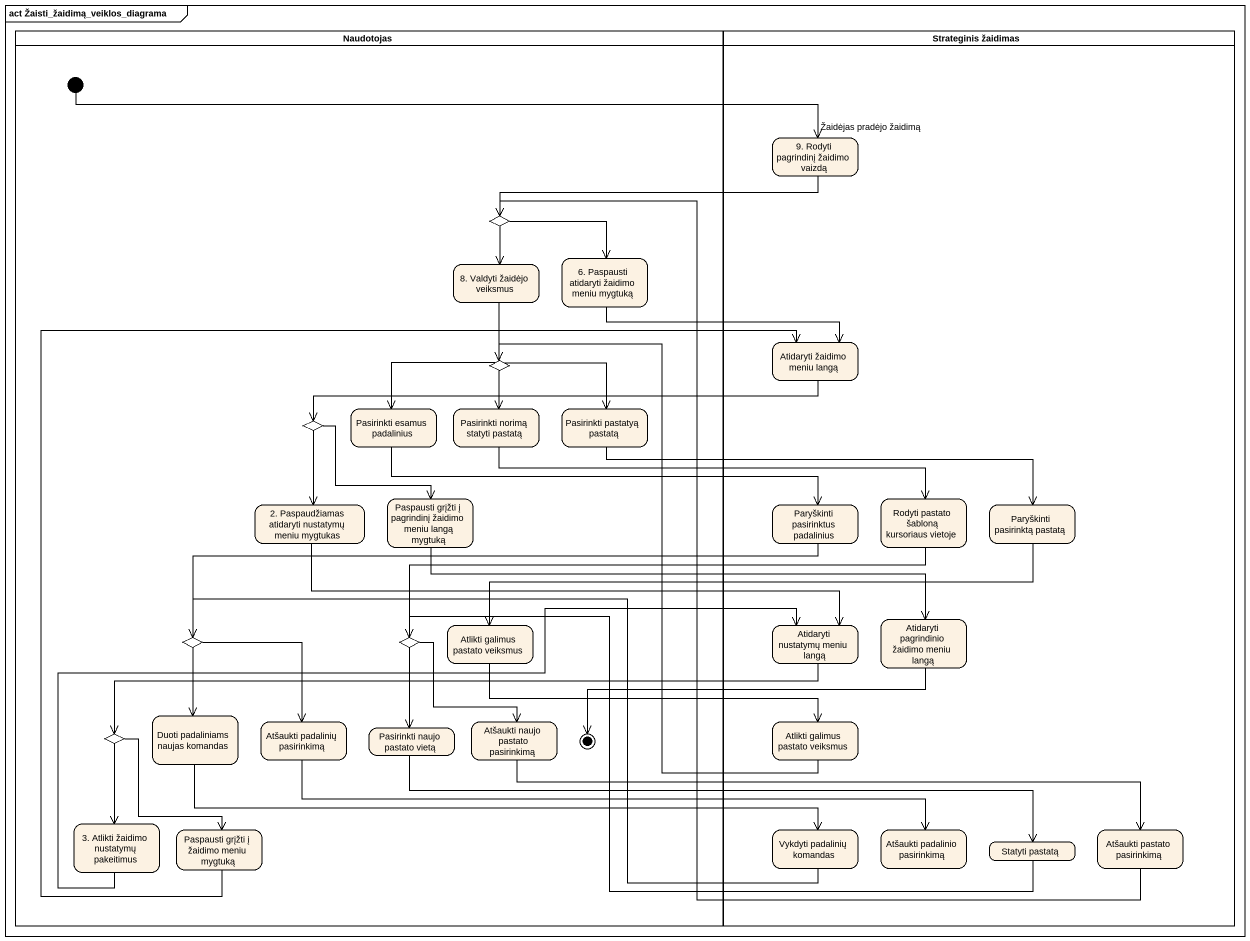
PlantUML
@startuml
mainframe act Žaisti_žaidimą_veiklos_diagrama
hide empty description
state Naudotojas <<partition>> {
  state initial1 <<start>>
  state choice1 <<choice>>
  state "8. Valdyti žaidėjo veiksmus" as s8_Valdyti_žaidėjo_veiksmus
  state "6. Paspausti atidaryti žaidimo meniu mygtuką" as s6_Paspausti_atidaryti
  state choice2 <<choice>>
  state choice3 <<choice>>
  state "Pasirinkti esamus padalinius" as Pasirinkti_esamus_padalinius
  state "Pasirinkti norimą statyti pastatą" as Pasirinkti_norimą_statyti
  state "Pasirinkti pastatyą pastatą" as Pasirinkti_pastatyą_pastatą
  state "2. Paspaudžiamas atidaryti nustatymų meniu mygtukas" as s2_Paspaudžiamas_atidaryti
  state "Paspausti grįžti į pagrindinį žaidimo meniu langą mygtuką" as Paspausti_grįžti_į
  state choice4 <<choice>>
  state choice5 <<choice>>
  state "Atlikti galimus pastato veiksmus" as Atlikti_galimus_pastato
  state "Duoti padaliniams naujas komandas" as Duoti_padaliniams_naujas
  state choice6 <<choice>>
  state "Atšaukti padalinių pasirinkimą" as Atšaukti_padalinių
  state "Pasirinkti naujo pastato vietą" as Pasirinkti_naujo_pastato
  state "Atšaukti naujo pastato pasirinkimą" as Atšaukti_naujo_pastato
  state final1 <<end>>
  state "3. Atlikti žaidimo nustatymų pakeitimus" as s3_Atlikti_žaidimo_nustatymų
  state "Paspausti grįžti į žaidimo meniu mygtuką" as Paspausti_grįžti_į_žaidimo
}
state "Strateginis žaidimas" as Strateginis_žaidimas <<partition>> {
  state "9. Rodyti pagrindinį žaidimo vaizdą" as s9_Rodyti_pagrindinį_žaidimo
  state "Atidaryti žaidimo meniu langą" as Atidaryti_žaidimo_meniu
  state "Paryškinti pasirinktus padalinius" as Paryškinti_pasirinktus
  state "Rodyti pastato šabloną kursoriaus vietoje" as Rodyti_pastato_šabloną
  state "Paryškinti pasirinktą pastatą" as Paryškinti_pasirinktą
  state "Atidaryti nustatymų meniu langą" as Atidaryti_nustatymų_meniu
  state "Atidaryti pagrindinio žaidimo meniu langą" as Atidaryti_pagrindinio
  state "Atlikti galimus pastato veiksmus" as Atlikti_galimus_pastato_2
  state "Vykdyti padalinių komandas" as Vykdyti_padalinių_komandas
  state "Atšaukti padalinio pasirinkimą" as Atšaukti_padalinio
  state "Atšaukti pastato pasirinkimą" as Atšaukti_pastato_pasirinkimą
  state "Statyti pastatą" as Statyti_pastatą
}
initial1 -right-> s9_Rodyti_pagrindinį_žaidimo : Žaidėjas pradėjo žaidimą
s9_Rodyti_pagrindinį_žaidimo -left-> choice1
choice1 --> s8_Valdyti_žaidėjo_veiksmus
choice1 -right-> s6_Paspausti_atidaryti
s8_Valdyti_žaidėjo_veiksmus --> choice2
s6_Paspausti_atidaryti -right-> Atidaryti_žaidimo_meniu
choice2 -left-> Pasirinkti_esamus_padalinius
choice2 --> Pasirinkti_norimą_statyti
choice2 -right-> Pasirinkti_pastatyą_pastatą
Atidaryti_žaidimo_meniu -left-> choice3
choice3 --> s2_Paspaudžiamas_atidaryti
choice3 --> Paspausti_grįžti_į
Pasirinkti_esamus_padalinius -right-> Paryškinti_pasirinktus
Pasirinkti_norimą_statyti -right-> Rodyti_pastato_šabloną
Pasirinkti_pastatyą_pastatą -right-> Paryškinti_pasirinktą
s2_Paspaudžiamas_atidaryti -right-> Atidaryti_nustatymų_meniu
Paspausti_grįžti_į -right-> Atidaryti_pagrindinio
Paryškinti_pasirinktus -left-> choice4
Rodyti_pastato_šabloną -left-> choice5
Paryškinti_pasirinktą -left-> Atlikti_galimus_pastato
choice4 --> Duoti_padaliniams_naujas
choice4 --> Atšaukti_padalinių
choice5 --> Pasirinkti_naujo_pastato
choice5 --> Atšaukti_naujo_pastato
Atlikti_galimus_pastato -right-> Atlikti_galimus_pastato_2
Atidaryti_nustatymų_meniu -left-> choice6
Atidaryti_pagrindinio -left-> final1
Duoti_padaliniams_naujas -right-> Vykdyti_padalinių_komandas
choice6 --> s3_Atlikti_žaidimo_nustatymų
choice6 --> Paspausti_grįžti_į_žaidimo
Atšaukti_padalinių -right-> Atšaukti_padalinio
Pasirinkti_naujo_pastato -right-> Statyti_pastatą
Atšaukti_naujo_pastato -right-> Atšaukti_pastato_pasirinkimą
Atlikti_galimus_pastato_2 -up-> choice2
s3_Atlikti_žaidimo_nustatymų -right-> Atidaryti_nustatymų_meniu
Paspausti_grįžti_į_žaidimo -up-> Atidaryti_žaidimo_meniu
Vykdyti_padalinių_komandas -left-> choice4
Atšaukti_pastato_pasirinkimą -up-> choice1
Statyti_pastatą -left-> choice5
@enduml
